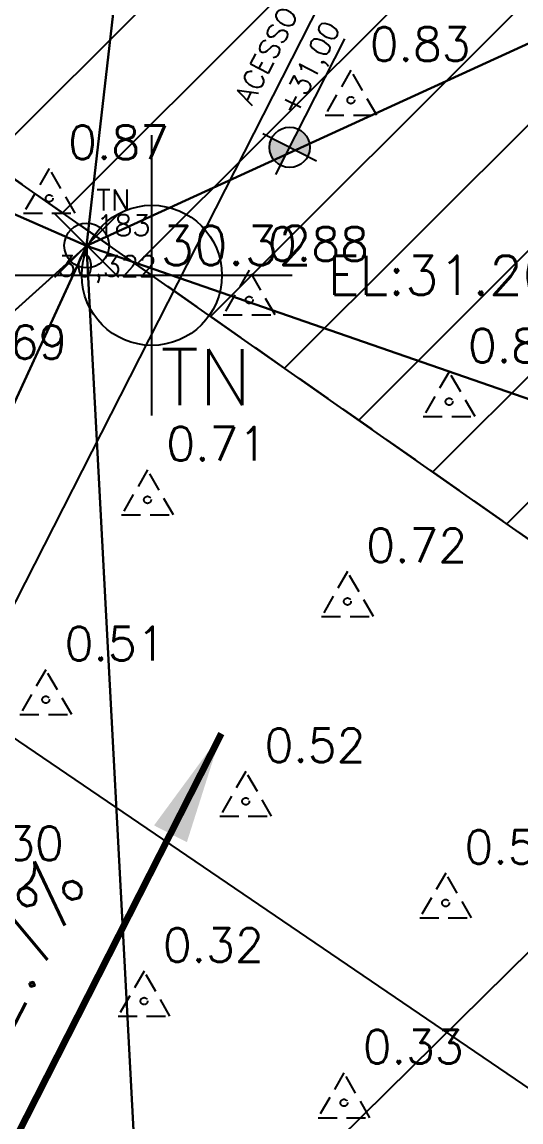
# Model space of a CAD drawing. Header units: metres. Extents: x 543100 to 543604, y 9574012 to 9574398.
# Drawn here: x 543211.69 to 543220.58, y 9574167.81 to 9574187.44 of the extents above; entities that cross this region are included whole.
import ezdxf
from ezdxf.enums import TextEntityAlignment as Align

# ---------------------------------------------------------------- set-up
doc = ezdxf.new("R2010")
doc.units = ezdxf.units.M
doc.header["$LTSCALE"] = 0.1
for name, pattern in [('CONTINUO', [0]), ('DASHED2', [9.524999999999999, 6.35, -3.175]), ('HIDDEN', [9.524999999999999, 6.35, -3.175])]:
    doc.linetypes.add(name, pattern=pattern)
for name, color, linetype in [('###C_TOPO_TEXT', 7, 'Continuous'), ('#C_TOPO_TEXT', 7, 'Continuous'), ('#PROJ_PLATOS', 2, 'HIDDEN'), ('_TN', 2, 'CONTINUO'), ('Area praça', 5, 'Continuous'), ('C-TOPO-TEXT', 7, 'Continuous'), ('HACHURA', 1, 'Continuous'), ('IMPL_NIVEL', 8, 'Continuous'), ('IMPL_TITULO', 8, 'Continuous'), ('IMPLANTAÇÃO', 1, 'Continuous'), ('MalhaTriTG', 7, 'CONTINUO'), ('PROJ_PLATOS', 2, 'DASHED2'), ('PROJ_TERRA_PERFIS', 2, 'Continuous'), ('TOPO_PONTOS', 2, 'Continuous'), ('V-NODE', 1, 'Continuous'), ('V-NODE-TEXT', 1, 'Continuous'), ('XREF_IMPLNTACAO', 2, 'Continuous')]:
    doc.layers.add(name, color=color, linetype=linetype)
doc.layers.get('IMPLANTAÇÃO').off()
doc.styles.add('COTA200', font='ROMANS.SHX')
doc.styles.add('ROMANS', font='romans', dxfattribs={"height": 0.2})
doc.styles.add('SIMPLEX', font='simplex', dxfattribs={"height": 0.2})
doc.styles.get("Standard").update_dxf_attribs({"font": 'simplex.shx'})
doc.dimstyles.get("Standard").update_dxf_attribs({"dimtxt": 0.18, "dimasz": 0.18, "dimexe": 0.18, "dimexo": 0.0625, "dimgap": 0.09, "dimtad": 0, "dimtih": 1, "dimtoh": 1, "dimdec": 4, "dimzin": 0, "dimdsep": 46, "dimtxsty": 'Standard', "dimcen": 0.09, "dimadec": 0, "dimazin": 0, "dimtfac": 1, "dimtdec": 4, "dimtofl": 0, "dimtmove": 0, "dimatfit": 3, "dimfxl": 1, "dimtolj": 1, "dimtzin": 0, "dimarcsym": 0})

# ---------------------------------------------------------------- blocks, each defined once
blk = doc.blocks.new('A$C76815E95')
at = {"layer": 'HACHURA'}
h = blk.add_hatch(dxfattribs=at)
h.set_pattern_fill('ANSI31', color=1, scale=0.5, style=0)
h.set_pattern_definition([(45, (-56.71623454557266, -140.2760906778276), (-1.122532015133644, 1.122532015133644), [])])
h.paths.add_polyline_path([(78.50253660278395, -21.53023425675929), (78.1706479433924, -22.02040452882648), (30.00293476006482, -129.1186275184155), (23.85615117452107, -140.2760906778276), (-56.71623454557266, -83.83502537757158), (-56.29154449922498, -82.40403590723872), (-2.601691384217702, 20.28950879722834), (78.41679475666024, -21.48937489651144)])
at = {"layer": 'HACHURA', "color": 8, "elevation": 30.47163635617762, "flags": 128}
blk.add_lwpolyline([(78.50253660278395, -21.53023425675929), (78.1706479433924, -22.02040452882648), (30.00293476006482, -129.1186275184155), (23.85615117452107, -140.2760906778276), (-56.71623454557266, -83.83502537757158), (-56.29154449922498, -82.40403590723872), (-2.601691384217702, 20.28950879722834), (78.41679475666024, -21.48937489651144)], close=True, dxfattribs=at)
blk = doc.blocks.new('nível-ct-04')
h = blk.add_hatch(color=8)
h.paths.add_polyline_path([(1.047825605148458, -1.31934870298603), (0.8978256051484581, -1.31934870298603), (0.8978256051484581, -1.469348702986029, 0.4142135623730958)])
h.paths.add_polyline_path([(0.8978256051484581, -1.169348702986028, 0.4142135623730958), (0.7478256051484582, -1.31934870298603), (0.8978256051484585, -1.31934870298603)])
for p, q in [((0.8978256051484581, -1.544348702986028), (0.8978256051484581, -1.094348702986029)), ((0.6728256051484585, -1.31934870298603), (1.803147779103823, -1.31934870298603))]:
    blk.add_line(p, q)
blk.add_circle((0.8978256051484581, -1.31934870298603), 0.15)
at = {"style": 'ROMANS'}
blk.add_attdef('0.00', (1.117159978211194, -1.257458989557616), '', height=0.15, dxfattribs=at)
blk = doc.blocks.new('A$C00972E22')
at = {"layer": 'IMPL_NIVEL', "xscale": 2.400000002235174, "yscale": 2.400000002235174, "zscale": 2.400000002235174, "rotation": 90}
blk.add_blockref('nível-ct-04', (82.49599781970028, 86.72756895795465), dxfattribs=at).add_auto_attribs({'0.00': '+31,00'})
at = {"layer": 'IMPL_TITULO', "color": 2, "style": 'COTA200'}
blk.add_text('ACESSO', height=0.3600000000000001, rotation=90, dxfattribs=at).set_placement((84.54693800362293, 90.15768536552787), align=Align.MIDDLE_CENTER)
blk = doc.blocks.new('Base_Implantacao')
at = {"layer": 'Area praça'}
blk.add_lwpolyline([(543169.375966441, 9574203.375737434), (543253.5850714714, 9574146.03478178), (543319.7998506648, 9574291.166109739), (543234.3774111079, 9574331.16525853)], close=True, dxfattribs=at)
at = {"layer": 'IMPLANTAÇÃO', "rotation": 333.0393706475627}
blk.add_blockref('A$C00972E22', (543099.8097354489, 9574144.815856133), dxfattribs=at)
at = {"layer": 'MalhaTriTG', "color": 132}
mesh = blk.add_polyface(dxfattribs=at)
corners = [(543176.729, 9574192.765, 30.868), (543180.502, 9574198.731, 30.876), (543167.061, 9574201.461, 31.347), (543165.999, 9574209.837, 31.42), (543180.461, 9574218.809, 31.176), (543198.271, 9574209.736, 30.556), (543183.119, 9574217.394, 30.998), (543196.284, 9574190.719, 30.635), (543214.869, 9574201.169, 30.374), (543202.877, 9574228.947, 30.531), (543218.951, 9574222.118, 30.361), (543234.05, 9574215.321, 30.261), (543230.544, 9574191.565, 30.227), (543174.98, 9574227.004, 31.33), (543184.667, 9574238.023, 31.282), (543171.161, 9574219.715, 31.378), (543196.349, 9574252.1, 31.162), (543200.318, 9574249.958, 30.749), (543180.842, 9574238.534, 31.317), (543172.773, 9574242.281, 31.61), (543181.592, 9574239.297, 31.451), (543177.486, 9574251.493, 31.583), (543187.66, 9574251.739, 31.282), (543174.643, 9574250.343, 31.617), (543209.413, 9574244.793, 30.556), (543223.881, 9574236.865, 30.379), (543238.336, 9574229.355, 30.188), (543221.894, 9574259.531, 30.495), (543253.212, 9574224.513, 30.191), (543259.882, 9574241.736, 30.032), (543240.585, 9574250.291, 30.176), (543248.6, 9574210.1, 30.139), (543261.591, 9574204.385, 30.088), (543248.316, 9574182.248, 30.087), (543269.51, 9574216.865, 29.996), (543277.509, 9574234.871, 29.901), (543270.435, 9574261.497, 30.138)]
mesh.append_faces([[corners[k] for k in face] for face in [(0, 1, 2), (3, 1, 4), (1, 5, 6), (1, 7, 5), (8, 5, 7), (6, 5, 9), (10, 8, 11), (5, 8, 10), (12, 11, 8), (4, 1, 6), (13, 4, 14), (4, 13, 15), (16, 14, 17), (13, 14, 18), (19, 18, 20), (18, 19, 13), (20, 18, 14), (19, 20, 21), (22, 20, 14), (19, 21, 23), (20, 22, 21), (14, 16, 22), (4, 6, 14), (9, 17, 14), (17, 9, 24), (9, 25, 24), (25, 9, 10), (26, 25, 10), (24, 25, 27), (6, 9, 14), (5, 10, 9), (26, 11, 28), (26, 29, 30), (25, 26, 30), (31, 11, 12), (32, 28, 31), (28, 29, 26), (11, 31, 28), (31, 33, 32), (28, 32, 34), (34, 35, 28), (29, 28, 35), (36, 29, 35), (11, 26, 10)]], dxfattribs={"color": 132})
mesh = blk.add_polyface(dxfattribs=at)
corners = [(543142.756, 9574194.541, 31.722), (543148.318, 9574190.698, 31.624), (543151.565, 9574196.499, 31.609), (543165.31, 9574192.044, 31.151), (543178.769, 9574179.812, 30.825), (543176.729, 9574192.765, 30.868), (543154.598, 9574198.364, 31.621), (543180.502, 9574198.731, 30.876), (543188.743, 9574184.577, 31), (543167.061, 9574201.461, 31.347), (543157.511, 9574198.838, 31.405), (543195.541, 9574163.399, 30.542), (543212.146, 9574141.696, 30.606), (543217.527, 9574151.083, 30.588), (543203.54, 9574153.613, 30.565), (543204.89, 9574166.147, 30.691), (543210.062, 9574160.14, 30.652), (543213.866, 9574164.081, 30.605), (543227.87, 9574138.514, 30.536), (543242.024, 9574164.941, 30.147), (543196.284, 9574190.719, 30.635), (543189.881, 9574180.728, 30.729), (543199.388, 9574171.327, 30.672), (543212.837, 9574183.447, 30.322), (543228.12, 9574178.146, 30.249), (543230.544, 9574191.565, 30.227), (543214.869, 9574201.169, 30.374), (543248.316, 9574182.248, 30.087), (543233.964, 9574136.193, 30.404), (543243.37, 9574169.714, 30.153), (543270.17, 9574136.639, 31.32), (543248.6, 9574210.1, 30.139), (543261.591, 9574204.385, 30.088), (543269.51, 9574216.865, 29.996)]
mesh.append_faces([[corners[k] for k in face] for face in [(0, 1, 2), (2, 1, 3), (3, 4, 5), (3, 6, 2), (7, 5, 8), (9, 3, 5), (3, 10, 6), (5, 4, 8), (3, 1, 4), (1, 11, 4), (12, 13, 14), (15, 11, 14), (16, 14, 13), (15, 14, 16), (16, 13, 17), (14, 11, 1), (13, 18, 19), (13, 19, 17), (20, 8, 21), (21, 8, 4), (22, 21, 11), (20, 21, 22), (20, 22, 23), (20, 7, 8), (23, 15, 17), (17, 15, 16), (19, 24, 17), (23, 17, 24), (23, 25, 26), (25, 23, 24), (26, 20, 23), (25, 24, 27), (23, 22, 15), (22, 11, 15), (11, 21, 4), (18, 28, 19), (19, 29, 24), (27, 24, 29), (19, 30, 29), (29, 30, 27), (27, 31, 25), (32, 27, 30), (30, 33, 32)]], dxfattribs={"color": 132})
blk = doc.blocks.new('*U74', base_point=(543212.84, 9574183.45, 30.322))
at = {"layer": 'V-NODE', "lineweight": -2}
for p, q in [((543212.274314575, 9574182.884314574, 30.322), (543213.4056854249, 9574184.015685424, 30.322)), ((543212.274314575, 9574184.015685424, 30.322), (543213.4056854249, 9574182.884314574, 30.322))]:
    blk.add_line(p, q, dxfattribs=at)
blk.add_circle((543212.84, 9574183.45, 30.322), 0.4, dxfattribs=at)
at = {"layer": 'V-NODE-TEXT', "linetype": 'ByBlock'}
for s, insert, char_height, attachment_point in [('30.32', (543214.1556854249, 9574183.45), 0.7, 4), ('TN', (543214.1556854249, 9574181.6), 1, 1)]:
    blk.add_mtext(s, dxfattribs=dict(at, insert=insert, char_height=char_height, attachment_point=attachment_point))
blk = doc.blocks.new('STA')
blk.add_lwpolyline([(0, 0.9999999999999964), (-0.8660254037844339, -0.5000000000000036), (0.8660254037844339, -0.5000000000000036)], close=True)
blk.add_circle((0, 0), 0.1181215260333346)
blk = doc.blocks.new('SIMB_PONTO')
at = {"color": 0}
blk.add_point((0, 0), dxfattribs=at)
for tag in ['desc:', 'cota:', 'pto:']:
    blk.add_attdef(tag, (0, 0), '', height=1)

msp = doc.modelspace()

# ---------------------------------------------------------------- linework, layer by layer
at = {"layer": '#C_TOPO_TEXT', "color": 7, "linetype": 'Continuous', "lineweight": -3}
for p, q in [((543214.0014307429, 9574180.418642009, 31.19999999999935), (543214.0014307429, 9574185.418642009, 31.19999999999935)), ((543211.5014307429, 9574182.918642009, 31.19999999999935), (543216.5014307429, 9574182.918642009, 31.19999999999935))]:
    msp.add_line(p, q, dxfattribs=at)
msp.add_circle((543214.0014307429, 9574182.918642009, 31.19999999999935), 1.25, dxfattribs=at)
at = {"layer": '#PROJ_PLATOS'}
msp.add_line((543173.7152378828, 9574211.139174659, 31.4), (543254.2876236029, 9574154.698109359, 31), dxfattribs=at)
at = {"layer": 'Area praça'}
msp.add_lwpolyline([(543169.375966441, 9574203.375737434), (543253.5850714714, 9574146.03478178), (543319.7998506648, 9574291.166109739), (543234.3774111079, 9574331.16525853)], close=True, dxfattribs=at)
at = {"layer": 'PROJ_TERRA_PERFIS', "flags": 128}
msp.add_lwpolyline([(543279.0197733273, 9574309.708054557), (543204.261109967, 9574162.736339848)], dxfattribs=at)

# ---------------------------------------------------------------- block references
at = {"layer": '_TN', "color": 3}
ref = msp.add_blockref('SIMB_PONTO', (543212.837, 9574183.447), dxfattribs=at)
ref.add_attrib('PONTO', '183', (543213.0120000001, 9574183.622000001), dxfattribs={"layer": '0', "color": 1, "height": 0.375, "style": 'SIMPLEX'})
ref.add_attrib('DESC', 'TN', (543213.0120000001, 9574184.072), dxfattribs={"layer": '0', "color": 4, "height": 0.375, "style": 'SIMPLEX'})
ref.add_attrib('COTA', '30,322', (543212.3245000001, 9574182.897), dxfattribs={"layer": '0', "color": 2, "height": 0.375, "style": 'SIMPLEX'})
at = {"layer": 'HACHURA', "color": 1}
msp.add_blockref('A$C76815E95', (543230.4314724284, 9574294.974200036, -0.07163635617761699), dxfattribs=at)
at = {"layer": 'PROJ_PLATOS', "color": 2, "linetype": 'Continuous', "lineweight": -3, "xscale": 0.5333333333333333, "yscale": 0.5333333333333333, "zscale": 0.5333333333333333}
for p in [(543217.5516833949, 9574186.043067077, 0.8336531572873939), (543212.1728977464, 9574184.29130655, 0.8709816151021905), (543215.7381708348, 9574182.47779399, 0.8762815246729275), (543219.3034439231, 9574180.66428143, 0.8612128748081019), (543213.9246582747, 9574178.9125209, 0.708068956830125), (543217.489931363, 9574177.09900834, 0.717615439665088), (543212.1111457146, 9574175.347247813, 0.5073555931202498), (543215.676418803, 9574173.533735253, 0.5204683761190382), (543219.2416918913, 9574171.720222693, 0.5300148589540009), (543213.862906243, 9574169.968462164, 0.3233213124903284), (543217.4281793312, 9574168.154949604, 0.332867795326461)]:
    msp.add_blockref('STA', p, dxfattribs=at)
at = {"layer": 'TOPO_PONTOS'}
msp.add_blockref('*U74', (543212.84, 9574183.45, 30.322), dxfattribs=at)
at = {"layer": 'XREF_IMPLNTACAO'}
msp.add_blockref('Base_Implantacao', (0, 0), dxfattribs=at)

# ---------------------------------------------------------------- texts
at = {"layer": '###C_TOPO_TEXT', "color": 7, "linetype": 'Continuous', "lineweight": -3, "insert": (543212.1406142479, 9574170.705298645), "char_height": 1, "attachment_point": 8, "rotation": 63.039370666041826}
msp.add_mtext('2.7%', dxfattribs=at)
at = {"layer": '#C_TOPO_TEXT', "color": 7, "linetype": 'Continuous', "lineweight": -3, "insert": (543217.1364307429, 9574182.918642009), "char_height": 0.7, "attachment_point": 4}
msp.add_mtext('EL:31.20', dxfattribs=at)
at = {"layer": 'C-TOPO-TEXT', "color": 7, "linetype": 'Continuous', "lineweight": -3, "char_height": 0.6, "attachment_point": 4}
for s, insert in [('0.83', (543217.8866833949, 9574187.043067077)), ('0.87', (543212.5078977464, 9574185.29130655)), ('0.88', (543216.0731708348, 9574183.47779399)), ('0.69', (543210.6943851864, 9574181.72603346)), ('0.86', (543219.6384439231, 9574181.66428143)), ('0.71', (543214.2596582747, 9574179.9125209)), ('0.72', (543217.824931363, 9574178.09900834)), ('0.51', (543212.4461457146, 9574176.347247813)), ('0.52', (543216.011418803, 9574174.533735253)), ('0.30', (543210.6326331545, 9574172.781974724)), ('0.53', (543219.5766918913, 9574172.720222693)), ('0.32', (543214.1979062429, 9574170.968462164)), ('0.33', (543217.7631793312, 9574169.154949604))]:
    msp.add_mtext(s, dxfattribs=dict(at, insert=insert))

# ---------------------------------------------------------------- meshes
at = {"layer": 'MalhaTriTG', "color": 132}
mesh = msp.add_polyface(dxfattribs=at)
corners = [(543176.729, 9574192.765, 30.868), (543180.502, 9574198.731, 30.876), (543167.061, 9574201.461, 31.347), (543165.999, 9574209.837, 31.42), (543180.461, 9574218.809, 31.176), (543198.271, 9574209.736, 30.556), (543183.119, 9574217.394, 30.998), (543196.284, 9574190.719, 30.635), (543214.869, 9574201.169, 30.374), (543202.877, 9574228.947, 30.531), (543218.951, 9574222.118, 30.361), (543234.05, 9574215.321, 30.261), (543230.544, 9574191.565, 30.227), (543174.98, 9574227.004, 31.33), (543184.667, 9574238.023, 31.282), (543171.161, 9574219.715, 31.378), (543196.349, 9574252.1, 31.162), (543200.318, 9574249.958, 30.749), (543180.842, 9574238.534, 31.317), (543172.773, 9574242.281, 31.61), (543181.592, 9574239.297, 31.451), (543177.486, 9574251.493, 31.583), (543187.66, 9574251.739, 31.282), (543174.643, 9574250.343, 31.617), (543209.413, 9574244.793, 30.556), (543223.881, 9574236.865, 30.379), (543238.336, 9574229.355, 30.188), (543221.894, 9574259.531, 30.495), (543253.212, 9574224.513, 30.191), (543259.882, 9574241.736, 30.032), (543240.585, 9574250.291, 30.176), (543248.6, 9574210.1, 30.139), (543261.591, 9574204.385, 30.088), (543248.316, 9574182.248, 30.087), (543269.51, 9574216.865, 29.996), (543277.509, 9574234.871, 29.901), (543270.435, 9574261.497, 30.138)]
mesh.append_faces([[corners[k] for k in face] for face in [(0, 1, 2), (3, 1, 4), (1, 5, 6), (1, 7, 5), (8, 5, 7), (6, 5, 9), (10, 8, 11), (5, 8, 10), (12, 11, 8), (4, 1, 6), (13, 4, 14), (4, 13, 15), (16, 14, 17), (13, 14, 18), (19, 18, 20), (18, 19, 13), (20, 18, 14), (19, 20, 21), (22, 20, 14), (19, 21, 23), (20, 22, 21), (14, 16, 22), (4, 6, 14), (9, 17, 14), (17, 9, 24), (9, 25, 24), (25, 9, 10), (26, 25, 10), (24, 25, 27), (6, 9, 14), (5, 10, 9), (26, 11, 28), (26, 29, 30), (25, 26, 30), (31, 11, 12), (32, 28, 31), (28, 29, 26), (11, 31, 28), (31, 33, 32), (28, 32, 34), (34, 35, 28), (29, 28, 35), (36, 29, 35), (11, 26, 10)]], dxfattribs={"color": 132})
mesh = msp.add_polyface(dxfattribs=at)
corners = [(543142.756, 9574194.541, 31.722), (543148.318, 9574190.698, 31.624), (543151.565, 9574196.499, 31.609), (543165.31, 9574192.044, 31.151), (543178.769, 9574179.812, 30.825), (543176.729, 9574192.765, 30.868), (543154.598, 9574198.364, 31.621), (543180.502, 9574198.731, 30.876), (543188.743, 9574184.577, 31), (543167.061, 9574201.461, 31.347), (543157.511, 9574198.838, 31.405), (543195.541, 9574163.399, 30.542), (543212.146, 9574141.696, 30.606), (543217.527, 9574151.083, 30.588), (543203.54, 9574153.613, 30.565), (543204.89, 9574166.147, 30.691), (543210.062, 9574160.14, 30.652), (543213.866, 9574164.081, 30.605), (543227.87, 9574138.514, 30.536), (543242.024, 9574164.941, 30.147), (543196.284, 9574190.719, 30.635), (543189.881, 9574180.728, 30.729), (543199.388, 9574171.327, 30.672), (543212.837, 9574183.447, 30.322), (543228.12, 9574178.146, 30.249), (543230.544, 9574191.565, 30.227), (543214.869, 9574201.169, 30.374), (543248.316, 9574182.248, 30.087), (543233.964, 9574136.193, 30.404), (543243.37, 9574169.714, 30.153), (543270.17, 9574136.639, 31.32), (543248.6, 9574210.1, 30.139), (543261.591, 9574204.385, 30.088), (543269.51, 9574216.865, 29.996)]
mesh.append_faces([[corners[k] for k in face] for face in [(0, 1, 2), (2, 1, 3), (3, 4, 5), (3, 6, 2), (7, 5, 8), (9, 3, 5), (3, 10, 6), (5, 4, 8), (3, 1, 4), (1, 11, 4), (12, 13, 14), (15, 11, 14), (16, 14, 13), (15, 14, 16), (16, 13, 17), (14, 11, 1), (13, 18, 19), (13, 19, 17), (20, 8, 21), (21, 8, 4), (22, 21, 11), (20, 21, 22), (20, 22, 23), (20, 7, 8), (23, 15, 17), (17, 15, 16), (19, 24, 17), (23, 17, 24), (23, 25, 26), (25, 23, 24), (26, 20, 23), (25, 24, 27), (23, 22, 15), (22, 11, 15), (11, 21, 4), (18, 28, 19), (19, 29, 24), (27, 24, 29), (19, 30, 29), (29, 30, 27), (27, 31, 25), (32, 27, 30), (30, 33, 32)]], dxfattribs={"color": 132})

# ---------------------------------------------------------------- leaders
at = {"layer": '###C_TOPO_TEXT', "color": 7, "linetype": 'Continuous', "lineweight": -3}
msp.add_leader([(543215.2405811966, 9574174.73737921, 0.05048874797171948), (543210.7074124685, 9574165.825400958, -0.05048874797171947)], dimstyle='Standard', override={"dimscale": 1, "dimasz": 2, "dimclrd": 256, "dimlwd": 65535}, dxfattribs=at)

doc.saveas('drawing.dxf')
